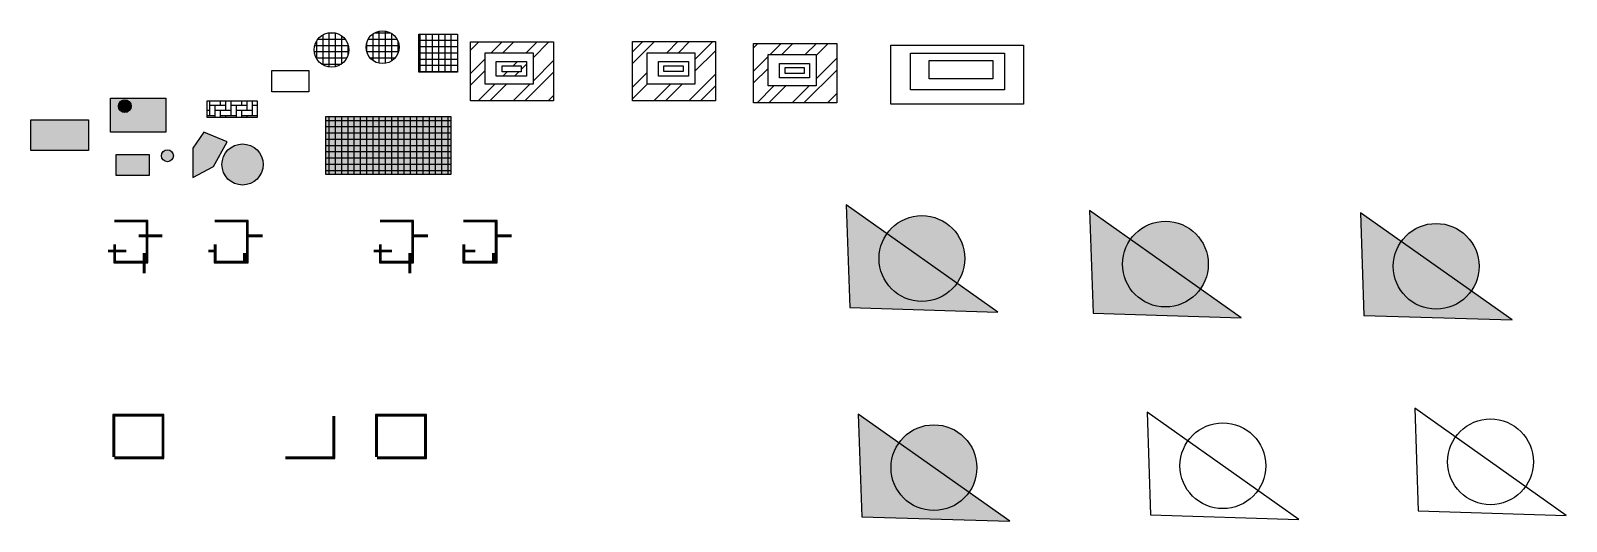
# Model space of a CAD drawing. Header units: metres. Extents: x -14 to 281, y -49 to 45.
import ezdxf

# ---------------------------------------------------------------- set-up
doc = ezdxf.new("R2010")
doc.units = ezdxf.units.M
doc.linetypes.add('CENTER', pattern=[50.8, 31.75, -6.35, 6.35, -6.35])
pattern_1 = [(0, (0, 0), (0, 1.2), []), (90, (0, 0), (-1.2, 7e-17), [])]

msp = doc.modelspace()

# ---------------------------------------------------------------- hatches: boundary and pattern name
at = {"transparency": 33554607}
h = msp.add_hatch(dxfattribs=at)
h.set_pattern_fill('_USER', color=3, scale=1.2, double=1, pattern_type=0)
h.set_pattern_definition(pattern_1)
edge = h.paths.add_edge_path()
edge.add_arc((43.64, 41.14), 3.32, 0, 360)
h = msp.add_hatch(dxfattribs=at)
h.set_pattern_fill('_USER', color=3, scale=1.2, double=1, pattern_type=0)
h.set_pattern_definition(pattern_1)
edge = h.paths.add_edge_path()
edge.add_arc((53.43, 41.65), 3.16, 0, 360)
h = msp.add_hatch(dxfattribs=at)
h.set_pattern_fill('_USER', color=3, scale=1.2, double=1, pattern_type=0)
h.set_pattern_definition([(0, (67.814, 44.17), (0, 1.2), []), (90, (67.814, 44.17), (-1.2, 7e-17), [])])
h.paths.add_polyline_path([(60.39, 44.17), (67.81, 44.17), (67.81, 36.86), (60.39, 36.86)])
h = msp.add_hatch(dxfattribs=at)
h.set_pattern_fill('ANSI32', color=3, scale=0.5, style=0, double=1)
h.paths.add_polyline_path([(86.23, 42.69), (70.28, 42.69), (70.28, 31.33), (86.23, 31.33)])
h.paths.add_polyline_path([(82.29, 40.57), (82.29, 34.56), (73.08, 34.56), (73.08, 40.57)], flags=16)
h.paths.add_polyline_path([(81.03, 38.89), (81.03, 36.08), (75.25, 36.08), (75.25, 38.89)], flags=0)
h.paths.add_polyline_path([(80.02, 38.06), (80.02, 36.94), (76.34, 36.94), (76.34, 38.06)], flags=0)
at = {"true_color": 0xf26722, "transparency": 33554607}
h = msp.add_hatch(dxfattribs=at)
h.set_pattern_fill('ANSI32', color=30, scale=0.5, double=1)
h.paths.add_polyline_path([(117.3, 42.71), (101.35, 42.71), (101.35, 31.35), (117.3, 31.35)])
h.paths.add_polyline_path([(113.36, 40.59), (113.36, 34.58), (104.16, 34.58), (104.16, 40.59)], flags=16)
h.paths.add_polyline_path([(112.1, 38.91), (112.1, 36.1), (106.33, 36.1), (106.33, 38.91)], flags=0)
h.paths.add_polyline_path([(111.09, 38.08), (111.09, 36.96), (107.41, 36.96), (107.41, 38.08)], flags=0)
h = msp.add_hatch(dxfattribs=at)
h.set_pattern_fill('ANSI32', color=30, scale=0.5, double=1)
h.paths.add_polyline_path([(140.54, 42.35), (124.59, 42.35), (124.59, 30.99), (140.54, 30.99)])
h.paths.add_polyline_path([(136.6, 40.23), (136.6, 34.22), (127.39, 34.22), (127.39, 40.23)], flags=16)
h.paths.add_polyline_path([(135.34, 38.55), (135.34, 35.74), (129.56, 35.74), (129.56, 38.55)], flags=0)
h.paths.add_polyline_path([(134.33, 37.72), (134.33, 36.6), (130.65, 36.6), (130.65, 37.72)], flags=0)
at = {"true_color": 0x45aeb1}
h = msp.add_hatch(color=135, dxfattribs=at)
h.dxf.hatch_style = 1
h.paths.add_polyline_path([(23.61, 23.51), (19.15, 25.31), (17.06, 22.26), (17.06, 16.65), (20.98, 18.76)])
h.paths.add_polyline_path([(11.84, 31.85), (1.25, 31.85), (1.25, 25.32), (11.84, 25.32)])
h.paths.add_polyline_path([(2.76, 30.33, -1), (5.2, 30.33, -1)], flags=16)
at = {"true_color": 0x45aeb1, "transparency": 33554523}
h = msp.add_hatch(color=135, dxfattribs=at)
h.dxf.hatch_style = 1
h.paths.add_polyline_path([(11.84, 31.85), (1.25, 31.85), (1.25, 25.32), (11.84, 25.32)])
h.paths.add_polyline_path([(2.76, 30.33, -1), (5.2, 30.33, -1)], flags=16)
h = msp.add_hatch(color=256)
h.dxf.hatch_style = 1
h.paths.add_polyline_path([(5.2, 30.33, 1), (2.76, 30.33, 1)])
at = {"true_color": 0x45aeb1, "transparency": 33554536}
h = msp.add_hatch(color=135, dxfattribs=at)
h.dxf.hatch_style = 1
h.paths.add_polyline_path([(2.76, 30.33, -1), (5.2, 30.33, -1)], flags=17)
at = {"true_color": 0xed1f24, "transparency": 33554541}
h = msp.add_hatch(dxfattribs=at)
h.set_pattern_fill('AR-HBONE', color=240, scale=0.01, angle=45)
h.paths.add_polyline_path([(19.76, 31.34), (29.4, 31.34), (29.4, 28.15), (19.76, 28.15)])
at = {"true_color": 0x45aeb1, "transparency": 33554590}
h = msp.add_hatch(color=135, dxfattribs=at)
h.dxf.hatch_style = 1
h.paths.add_polyline_path([(-2.98, 27.69), (-14.07, 27.69), (-14.07, 21.82), (-2.98, 21.82)])
at = {"true_color": 0x45aeb1, "transparency": 33554607}
h = msp.add_hatch(dxfattribs=at)
h.set_pattern_fill('_USER', color=135, scale=1.2, double=1, pattern_type=0)
h.set_pattern_definition(pattern_1)
h.paths.add_polyline_path([(42.53, 28.37), (66.53, 28.37), (66.53, 17.19), (42.53, 17.19)])
at = {"true_color": 0xf8991e, "transparency": 33554646}
h = msp.add_hatch(color=30, dxfattribs=at)
h.dxf.hatch_style = 1
h.paths.add_polyline_path([(66.53, 28.37), (42.53, 28.37), (42.53, 17.19), (66.53, 17.19)])
h = msp.add_hatch(color=256)
h.dxf.hatch_style = 1
h.paths.add_polyline_path([(17.06, 22.26), (17.06, 16.65), (20.98, 18.76), (23.61, 23.51), (19.15, 25.31)])
h = msp.add_hatch(color=256)
h.dxf.hatch_style = 1
h.paths.add_polyline_path([(8.63, 21.02), (2.33, 21.02), (2.33, 17.02), (8.63, 17.02)])
h.paths.add_polyline_path([(11.02, 20.81, 1), (13.3, 20.81, 1)])
at = {"transparency": 33554607}
h = msp.add_hatch(color=256, dxfattribs=at)
h.dxf.hatch_style = 1
h.set_gradient(color1=(122, 175, 223), color2=(16, 86, 137), rotation=3, name='SPHERICAL')
edge = h.paths.add_edge_path()
edge.add_arc((26.56, 19.13), 3.95, 0, 360)
at = {"true_color": 0xf1eb1f, "transparency": 33554646}
h = msp.add_hatch(color=2, dxfattribs=at)
h.dxf.hatch_style = 1
h.paths.add_polyline_path([(142.35, 11.38), (143.04, -8.35), (171.43, -9.22)])
at = {"true_color": 0xcd6928, "transparency": 33554646}
h = msp.add_hatch(color=32, dxfattribs=at)
h.dxf.hatch_style = 1
edge = h.paths.add_edge_path()
edge.add_arc((156.89, 1.08), 8.23, 0, 360)
at = {"true_color": 0xcd2027, "transparency": 33554646}
h = msp.add_hatch(color=242, dxfattribs=at)
h.dxf.hatch_style = 1
h.paths.add_polyline_path([(189.06, 10.32), (189.74, -9.42), (218.14, -10.29)])
at = {"true_color": 0x58ba48, "transparency": 33554646}
h = msp.add_hatch(color=85, dxfattribs=at)
h.dxf.hatch_style = 1
h.paths.add_polyline_path([(241.01, 9.88), (241.69, -9.85), (270.09, -10.72)])
at = {"true_color": 0x22346e, "transparency": 33554646}
h = msp.add_hatch(color=159, dxfattribs=at)
h.dxf.hatch_style = 1
edge = h.paths.add_edge_path()
edge.add_arc((203.6, 0.01), 8.23, 0, 360)
at = {"true_color": 0x999b37, "transparency": 33554646}
h = msp.add_hatch(color=55, dxfattribs=at)
h.dxf.hatch_style = 1
edge = h.paths.add_edge_path()
edge.add_arc((255.55, -0.42), 8.23, 0, 360)
at = {"true_color": 0xf4ee51, "transparency": 33554646}
h = msp.add_hatch(color=41, dxfattribs=at)
h.dxf.hatch_style = 1
h.paths.add_polyline_path([(144.66, -28.77), (145.34, -48.5), (173.74, -49.37)])
at = {"true_color": 0xf8991e, "transparency": 33554646}
h = msp.add_hatch(color=30, dxfattribs=at)
h.dxf.hatch_style = 1
edge = h.paths.add_edge_path()
edge.add_arc((159.2, -39.07), 8.23, 0, 360)

# ---------------------------------------------------------------- linework, layer by layer
at = {"color": 82}
for p, q in [((8.42, 8.4), (2, 8.4)), ((8.12, 8.1), (2, 8.1)), ((8.12, 0.57), (8.12, 8.1)), ((8.42, 0.27), (8.42, 8.4)), ((27.67, 8.4), (21.25, 8.4)), ((27.37, 8.1), (21.25, 8.1)), ((27.37, 0.57), (27.37, 8.1)), ((27.67, 0.27), (27.67, 8.4)), ((59.38, 8.4), (52.96, 8.4)), ((59.08, 8.1), (52.96, 8.1)), ((59.08, 0.57), (59.08, 8.1)), ((59.38, 0.27), (59.38, 8.4)), ((75.4, 8.4), (68.98, 8.4)), ((75.1, 8.1), (68.98, 8.1)), ((75.1, 0.57), (75.1, 8.1)), ((75.4, 0.27), (75.4, 8.4)), ((1.86, 3.74), (1.86, 0.27)), ((2.16, 3.74), (2.16, 0.57)), ((11.15, 5.56), (6.7, 5.56)), ((11.15, 5.26), (6.7, 5.26)), ((21.11, 3.74), (21.11, 0.27)), ((21.41, 3.74), (21.41, 0.57)), ((30.4, 5.56), (27.37, 5.56)), ((30.4, 5.26), (27.37, 5.26)), ((52.82, 3.74), (52.82, 0.27)), ((53.12, 3.74), (53.12, 0.57)), ((62.11, 5.56), (59.08, 5.56)), ((62.11, 5.26), (59.08, 5.26)), ((68.84, 3.74), (68.84, 0.27)), ((69.14, 3.74), (69.14, 0.57)), ((78.13, 5.56), (75.1, 5.56)), ((78.13, 5.26), (75.1, 5.26)), ((4.24, 2.64), (0.79, 2.64)), ((4.24, 2.34), (0.79, 2.34)), ((1.86, 0.27), (8.42, 0.27)), ((2.16, 0.57), (8.12, 0.57)), ((7.59, -1.76), (7.59, 2.12)), ((7.89, -1.76), (7.89, 2.12)), ((21.41, 2.64), (20.03, 2.64)), ((21.41, 2.34), (20.03, 2.34)), ((21.11, 0.27), (27.67, 0.27)), ((21.41, 0.57), (27.37, 0.57)), ((26.84, 0.57), (26.84, 2.12)), ((27.14, 0.57), (27.14, 2.12)), ((55.2, 2.64), (51.75, 2.64)), ((55.2, 2.34), (51.75, 2.34)), ((52.82, 0.27), (59.38, 0.27)), ((53.12, 0.57), (59.08, 0.57)), ((58.55, -1.76), (58.55, 2.12)), ((58.85, -1.76), (58.85, 2.12)), ((68.84, 0.27), (75.4, 0.27)), ((71.22, 2.64), (69.14, 2.64)), ((71.22, 2.34), (69.14, 2.34)), ((69.14, 0.57), (75.1, 0.57)), ((74.57, 0.57), (74.57, 2.12)), ((74.87, 0.57), (74.87, 2.12)), ((11.48, -28.87), (1.71, -28.87)), ((1.71, -28.87), (1.71, -37.01)), ((11.18, -29.17), (2.01, -29.17)), ((2.01, -29.17), (2.01, -37.01)), ((11.18, -37.01), (11.18, -29.17)), ((11.48, -37.31), (11.48, -28.87)), ((43.95, -37.01), (43.95, -29.17)), ((44.25, -37.31), (44.25, -29.17)), ((61.85, -28.87), (52.09, -28.87)), ((52.09, -28.87), (52.09, -37.01)), ((61.55, -29.17), (52.39, -29.17)), ((52.39, -29.17), (52.39, -37.01)), ((61.55, -37.01), (61.55, -29.17)), ((61.85, -37.31), (61.85, -28.87)), ((2.01, -37.01), (11.18, -37.01)), ((2.01, -37.31), (11.48, -37.31)), ((34.78, -37.01), (43.69, -37.01)), ((34.78, -37.31), (43.69, -37.31)), ((43.69, -37.01), (43.95, -37.01)), ((43.69, -37.31), (44.25, -37.31)), ((52.39, -37.01), (61.55, -37.01)), ((52.39, -37.31), (61.85, -37.31))]:
    msp.add_line(p, q, dxfattribs=at)
at = {"color": 1, "linetype": 'CENTER'}
for p, q in [((8.3, 8.28), (2, 8.28)), ((8.24, 8.22), (2, 8.22)), ((8.24, 0.45), (8.24, 8.22)), ((8.3, 0.39), (8.3, 8.28)), ((27.55, 8.28), (21.25, 8.28)), ((27.49, 8.22), (21.25, 8.22)), ((27.49, 0.45), (27.49, 8.22)), ((27.55, 0.39), (27.55, 8.28)), ((59.26, 8.28), (52.96, 8.28)), ((59.2, 8.22), (52.96, 8.22)), ((59.2, 0.45), (59.2, 8.22)), ((59.26, 0.39), (59.26, 8.28)), ((75.28, 8.28), (68.98, 8.28)), ((75.22, 8.22), (68.98, 8.22)), ((75.22, 0.45), (75.22, 8.22)), ((75.28, 0.39), (75.28, 8.28)), ((1.98, 3.74), (1.98, 0.39)), ((2.04, 3.74), (2.04, 0.45)), ((11.15, 5.44), (6.7, 5.44)), ((11.15, 5.38), (6.7, 5.38)), ((21.23, 3.74), (21.23, 0.39)), ((21.29, 3.74), (21.29, 0.45)), ((30.4, 5.44), (27.37, 5.44)), ((30.4, 5.38), (27.37, 5.38)), ((52.94, 3.74), (52.94, 0.39)), ((53, 3.74), (53, 0.45)), ((62.11, 5.44), (59.08, 5.44)), ((62.11, 5.38), (59.08, 5.38)), ((68.96, 3.74), (68.96, 0.39)), ((69.02, 3.74), (69.02, 0.45)), ((78.13, 5.44), (75.1, 5.44)), ((78.13, 5.38), (75.1, 5.38)), ((4.24, 2.52), (0.79, 2.52)), ((4.24, 2.46), (0.79, 2.46)), ((1.98, 0.39), (8.3, 0.39)), ((2.04, 0.45), (8.24, 0.45)), ((7.71, -1.76), (7.71, 2.12)), ((7.77, -1.76), (7.77, 2.12)), ((21.41, 2.52), (20.03, 2.52)), ((21.41, 2.46), (20.03, 2.46)), ((21.23, 0.39), (27.55, 0.39)), ((21.29, 0.45), (27.49, 0.45)), ((26.96, 0.57), (26.96, 2.12)), ((27.02, 0.57), (27.02, 2.12)), ((55.2, 2.52), (51.75, 2.52)), ((55.2, 2.46), (51.75, 2.46)), ((52.94, 0.39), (59.26, 0.39)), ((53, 0.45), (59.2, 0.45)), ((58.67, -1.76), (58.67, 2.12)), ((58.73, -1.76), (58.73, 2.12)), ((68.96, 0.39), (75.28, 0.39)), ((69.02, 0.45), (75.22, 0.45)), ((71.22, 2.52), (69.14, 2.52)), ((71.22, 2.46), (69.14, 2.46)), ((74.69, 0.57), (74.69, 2.12)), ((74.75, 0.57), (74.75, 2.12)), ((11.36, -28.99), (1.83, -28.99)), ((1.83, -28.99), (1.83, -37.01)), ((11.3, -29.05), (1.89, -29.05)), ((1.89, -29.05), (1.89, -37.01)), ((11.3, -37.13), (11.3, -29.05)), ((11.36, -37.19), (11.36, -28.99)), ((44.07, -37.13), (44.07, -29.17)), ((44.13, -37.19), (44.13, -29.17)), ((61.73, -28.99), (52.21, -28.99)), ((52.21, -28.99), (52.21, -37.01)), ((61.67, -29.05), (52.27, -29.05)), ((52.27, -29.05), (52.27, -37.01)), ((61.67, -37.13), (61.67, -29.05)), ((61.73, -37.19), (61.73, -28.99)), ((2.01, -37.13), (11.3, -37.13)), ((2.01, -37.19), (11.36, -37.19)), ((34.78, -37.13), (43.69, -37.13)), ((34.78, -37.19), (43.69, -37.19)), ((43.69, -37.13), (44.07, -37.13)), ((43.69, -37.19), (44.13, -37.19)), ((52.39, -37.13), (61.67, -37.13)), ((52.39, -37.19), (61.73, -37.19))]:
    msp.add_line(p, q, dxfattribs=at)
for points in [[(60.39, 44.17), (67.81, 44.17), (67.81, 36.86), (60.39, 36.86)], [(70.28, 42.69), (86.23, 42.69), (86.23, 31.33), (70.28, 31.33)], [(101.35, 42.71), (117.3, 42.71), (117.3, 31.35), (101.35, 31.35)], [(124.59, 42.35), (140.54, 42.35), (140.54, 30.99), (124.59, 30.99)], [(150.96, 42.01), (176.39, 42.01), (176.39, 30.69), (150.96, 30.69)], [(73.08, 40.57), (82.29, 40.57), (82.29, 34.56), (73.08, 34.56)], [(75.25, 38.89), (81.03, 38.89), (81.03, 36.08), (75.25, 36.08)], [(104.16, 40.59), (113.36, 40.59), (113.36, 34.58), (104.16, 34.58)], [(106.33, 38.91), (112.1, 38.91), (112.1, 36.1), (106.33, 36.1)], [(127.39, 40.23), (136.6, 40.23), (136.6, 34.22), (127.39, 34.22)], [(129.56, 38.55), (135.34, 38.55), (135.34, 35.74), (129.56, 35.74)], [(154.7, 40.49), (172.73, 40.49), (172.73, 33.45), (154.7, 33.45)], [(158.27, 39.07), (170.5, 39.07), (170.5, 35.59), (158.27, 35.59)], [(32.16, 37.17), (39.31, 37.17), (39.31, 33.05), (32.16, 33.05)], [(76.34, 38.06), (80.02, 38.06), (80.02, 36.94), (76.34, 36.94)], [(107.41, 38.08), (111.09, 38.08), (111.09, 36.96), (107.41, 36.96)], [(130.65, 37.72), (134.33, 37.72), (134.33, 36.6), (130.65, 36.6)], [(1.25, 31.85), (11.84, 31.85), (11.84, 25.32), (1.25, 25.32)], [(19.76, 31.34), (29.4, 31.34), (29.4, 28.15), (19.76, 28.15)], [(-14.07, 27.69), (-2.98, 27.69), (-2.98, 21.82), (-14.07, 21.82)], [(42.53, 28.37), (66.53, 28.37), (66.53, 17.19), (42.53, 17.19)], [(2.33, 21.02), (8.63, 21.02), (8.63, 17.02), (2.33, 17.02)]]:
    msp.add_lwpolyline(points, close=True)
for points in [[(17.06, 22.26), (17.06, 16.65), (20.98, 18.76), (23.61, 23.51), (19.15, 25.31), (17.06, 22.26)], [(142.35, 11.38), (143.04, -8.35), (171.43, -9.22), (142.35, 11.38)], [(189.06, 10.32), (189.74, -9.42), (218.14, -10.29), (189.06, 10.32)], [(241.01, 9.88), (241.69, -9.85), (270.09, -10.72), (241.01, 9.88)], [(144.66, -28.77), (145.34, -48.5), (173.74, -49.37), (144.66, -28.77)], [(200.09, -28.39), (200.77, -48.13), (229.17, -49), (200.09, -28.39)], [(251.42, -27.65), (252.11, -47.38), (280.5, -48.26), (251.42, -27.65)], [(52.09, -30.72), (52.39, -30.72)], [(52.39, -31.52), (52.09, -31.52)]]:
    msp.add_lwpolyline(points)
for centre, radius in [((43.64, 41.14), 3.32), ((53.43, 41.65), 3.16), ((3.98, 30.33), 1.22), ((12.16, 20.81), 1.14), ((26.56, 19.13), 3.95), ((156.89, 1.08), 8.23), ((203.6, 0.01), 8.23), ((255.55, -0.42), 8.23), ((159.2, -39.07), 8.23), ((214.63, -38.7), 8.23), ((265.96, -37.95), 8.23)]:
    msp.add_circle(centre, radius)

doc.saveas('drawing.dxf')
